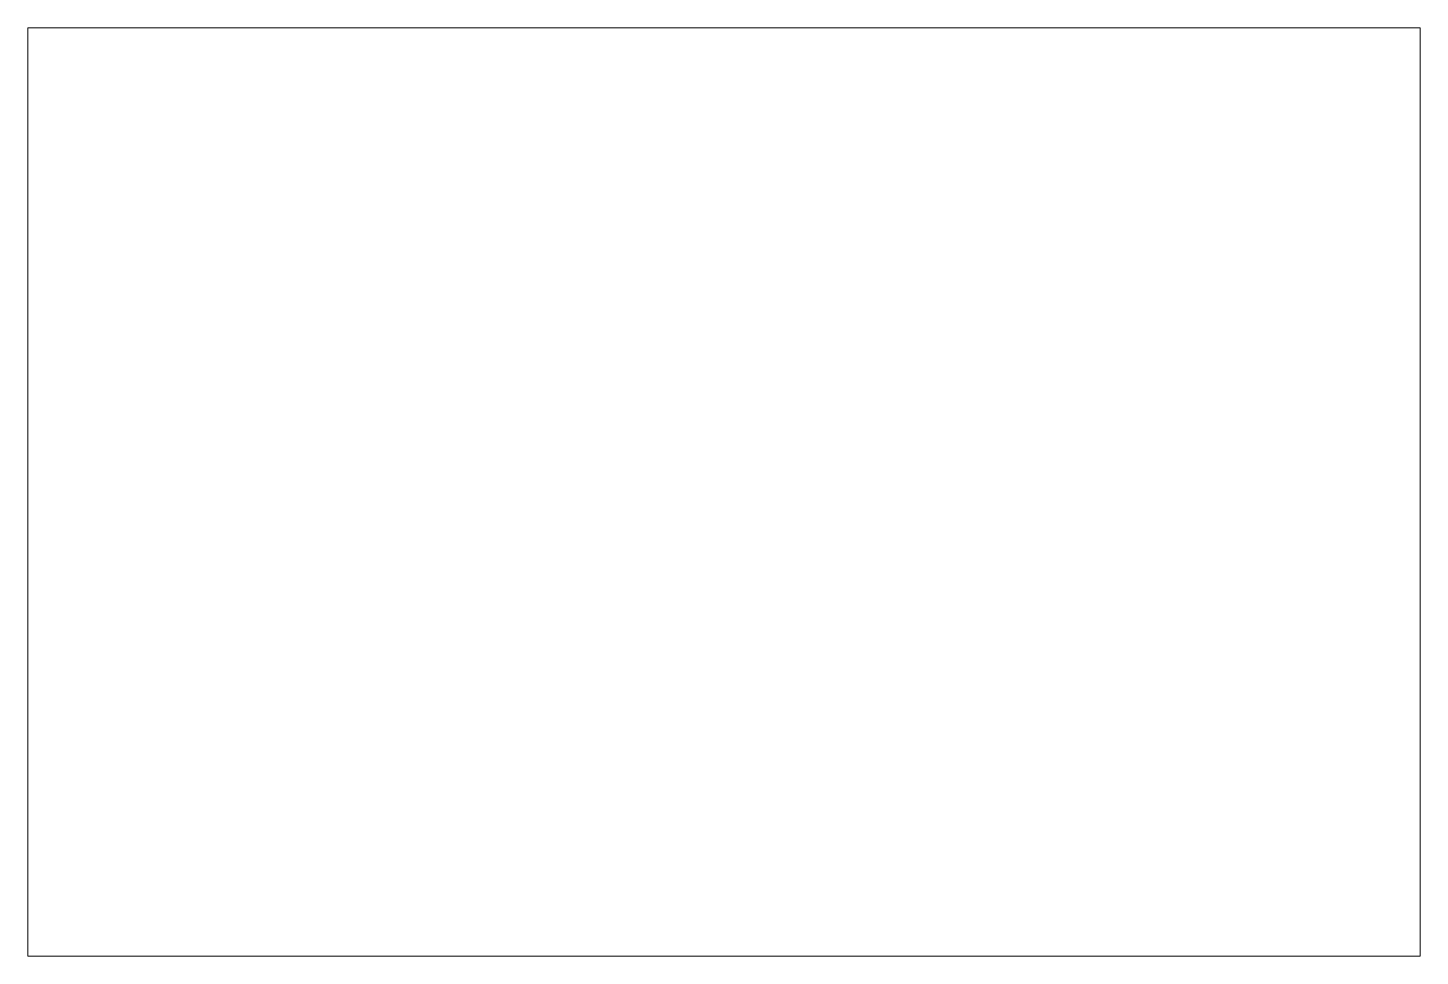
# Model space of a CAD drawing. Header units: millimetres. Extents: x 50 to 80, y 20 to 40.
import ezdxf

# ---------------------------------------------------------------- set-up
doc = ezdxf.new("R2010")
doc.units = ezdxf.units.MM
doc.header["$LTSCALE"] = 50
doc.layers.add('None', color=7, linetype='Continuous', lineweight=5)

# ---------------------------------------------------------------- blocks, each defined once
blk = doc.blocks.new('Rosetta-Inner')
at = {"color": 255, "linetype": 'Continuous', "lineweight": 5, "transparency": 33554687}
blk.add_wipeout([(0, 6), (10, 6), (10, 0), (0, 0)], dxfattribs=at).dxf.layer = 'None'
at = {"layer": 'None', "color": 7, "linetype": 'Continuous', "lineweight": 5, "transparency": 33554687, "flags": 128}
blk.add_lwpolyline([(0, 6), (10, 6), (10, 0), (0, 0)], close=True, dxfattribs=at)
at = {"color": 255, "linetype": 'Continuous', "lineweight": 5, "transparency": 33554687}
blk.add_wipeout([(5, 1), (4.706, 1.01), (4.415, 1.038), (4.129, 1.086), (3.852, 1.152), (3.586, 1.236), (3.333, 1.337), (3.097, 1.454), (2.879, 1.586), (2.681, 1.731), (2.506, 1.889), (2.354, 2.057), (2.228, 2.235), (2.129, 2.419), (2.058, 2.61), (2.014, 2.804), (2, 3), (2.014, 3.196), (2.058, 3.39), (2.129, 3.581), (2.228, 3.765), (2.354, 3.943), (2.506, 4.111), (2.681, 4.269), (2.879, 4.414), (3.097, 4.546), (3.333, 4.663), (3.586, 4.764), (3.852, 4.848), (4.129, 4.914), (4.415, 4.962), (4.706, 4.99), (5, 5), (5.294, 4.99), (5.585, 4.962), (5.871, 4.914), (6.148, 4.848), (6.414, 4.764), (6.667, 4.663), (6.903, 4.546), (7.121, 4.414), (7.319, 4.269), (7.494, 4.111), (7.646, 3.943), (7.772, 3.765), (7.871, 3.581), (7.942, 3.39), (7.986, 3.196), (8, 3), (7.986, 2.804), (7.942, 2.61), (7.871, 2.419), (7.772, 2.235), (7.646, 2.057), (7.494, 1.889), (7.319, 1.731), (7.121, 1.586), (6.903, 1.454), (6.667, 1.337), (6.414, 1.236), (6.148, 1.152), (5.871, 1.086), (5.585, 1.038), (5.294, 1.01)], dxfattribs=at).dxf.layer = 'None'
at = {"layer": 'None', "color": 7, "linetype": 'Continuous', "lineweight": 5, "transparency": 33554687}
blk.add_ellipse((5, 3), major_axis=(3, 0), ratio=0.666667, dxfattribs=at)
blk = doc.blocks.new('Rosetta-Outer')
at = {"layer": 'None', "color": 7, "transparency": 33554687, "rotation": 30}
blk.add_blockref('Rosetta-Inner', (4, 3), dxfattribs=at)
at = {"color": 255, "linetype": 'Continuous', "lineweight": 5, "transparency": 33554687}
blk.add_wipeout([(0, 20), (30, 20), (30, 0), (0, 0)], dxfattribs=at).dxf.layer = 'None'
at = {"layer": 'None', "color": 7, "linetype": 'Continuous', "lineweight": 5, "transparency": 33554687, "flags": 128}
blk.add_lwpolyline([(0, 20), (30, 20), (30, 0), (0, 0)], close=True, dxfattribs=at)

msp = doc.modelspace()

# ---------------------------------------------------------------- block references
at = {"layer": 'None', "color": 7, "transparency": 33554687}
msp.add_blockref('Rosetta-Outer', (50, 20), dxfattribs=at)

doc.saveas('drawing.dxf')
